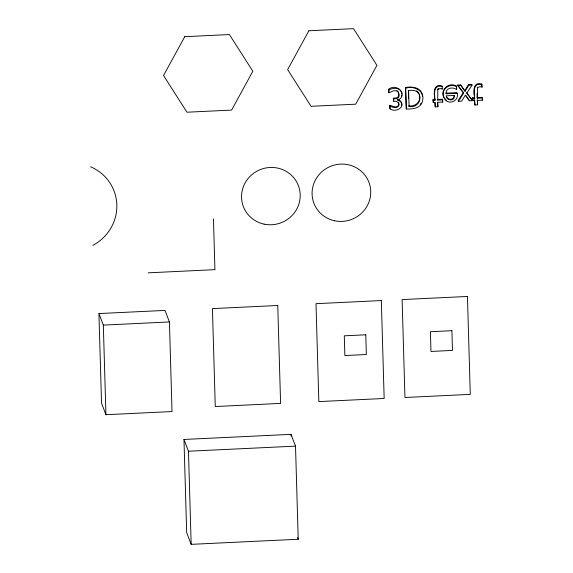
<?xml version="1.0" encoding="UTF-8"?>
<svg xmlns="http://www.w3.org/2000/svg" width="573" height="573" viewBox="0 0 573 573"><rect width="100%" height="100%" fill="white"/><g stroke="black" fill="none" stroke-linecap="round" stroke-linejoin="round"><path stroke-width="0.86" d="M401.609 105.153C402.16 102.538 400.226 99.924 397.626 99.48L397.877 100.139C408.148 104.315 396.946 113.776 390.12 108.906C387.19 101.249 396.258 110.446 398.522 105.16L398.801 103.799M454.296 95.383L453.537 97.94L452.355 98.893L450.543 99.287L448.716 99.057L446.367 96.887M434.785 99.587L432.973 99.673L433.224 100.332L435.036 100.246C433.997 94.609 432.565 83.114 442.034 85.95L442.349 88.973L440.021 88.579L437.793 89.66L437.722 100.117L442.671 99.881L442.728 102.058L437.786 102.295L437.915 106.771L435.229 106.9L434.871 102.51M474.465 97.697L472.646 97.782L472.904 98.441L474.716 98.355C473.678 92.719 472.238 81.23 481.707 84.066L482.029 87.082L479.701 86.688L477.467 87.769L477.402 98.227L482.344 97.99L482.409 100.168L477.467 100.404L477.216 99.745L477.596 104.88L474.91 105.009L474.53 99.874L474.91 105.009M401.465 96.221L401.752 95.161M464.818 90.627L468.513 84.553L471.815 84.396L472.066 85.055L466.78 93.227L472.517 100.64L469.466 100.784L465.348 95.139L461.673 101.156L458.379 101.314L458.128 100.655L463.385 92.54L457.612 85.069L460.656 84.926L465.068 91.286L468.771 85.212L468.513 84.553M420.245 104.465L421.112 103.097M458.379 101.314L463.636 93.198L463.385 92.54M396.982 90.57L398.564 92.382L398.636 96.106L397.734 97.295L396.33 97.947L393.343 98.248L393.594 98.907L396.58 98.606L397.991 97.954L398.894 96.765C399.983 93.915 397.97 90.24 394.661 90.72C391.445 90.298 387.498 96.171 388.73 89.202C397.118 82.541 408.47 95.247 397.877 100.139M389.067 92.805L388.981 89.861C392.892 87.791 399.331 87.189 401.501 91.995M405.455 87.554L405.705 88.213C414.035 85.456 425.023 90.67 422.58 100.626C421.37 108.326 412.567 109.3 406.307 108.992L405.455 87.554C412.274 85.979 422.265 87.726 422.43 96.45M457.612 85.069L457.87 85.728L460.907 85.585L465.068 91.286M468.771 85.212L472.066 85.055M481.621 86.43L482.029 87.082M456.76 89.596L456.43 86.079C448.143 81.237 438.997 91.014 444.677 98.914C448.852 105.955 460.212 100.289 456.917 92.633L445.858 93.163M457.168 93.292L446.109 93.822C445.343 87.97 452.906 86.466 456.609 89.603M393.343 98.248L393.665 101.22L396.358 101.321L398.708 102.975M477.03 93.456L477.151 97.568L482.094 97.331L482.344 97.99M432.973 99.673L433.288 102.51L435.1 102.424L435.229 106.9M472.646 97.782L472.961 100.619L474.781 100.533M389.783 105.303C391.524 107.674 396.803 108.634 398.772 105.819L399.052 104.458L398.45 102.316M419.336 95.089C421.449 101.708 415.167 106.936 408.814 105.826L409.065 106.485C418.727 108.598 423.734 96.508 416.435 90.792M148.121 272.834L214.925 269.654L213.457 218.95M98.928 313.56L165.017 310.416L169.422 321.954L172.022 411.557L105.933 414.702L101.528 403.17L98.928 313.56L103.333 325.099L105.933 414.702M103.333 325.099L169.422 321.954M183.969 439.455L291.02 434.355L295.518 446.138L298.218 539.25L191.167 544.35L186.669 532.568L183.969 439.455L188.467 451.23L191.167 544.35M188.467 451.23L295.518 446.138M481.957 84.725C472.768 81.982 473.971 92.633 474.716 98.355M442.284 86.609C433.095 83.866 434.291 94.516 435.036 100.246M456.681 86.738C449.569 82.634 440.279 89.538 443.996 97.532M446.482 100.375L444.426 98.255M466.529 92.568L472.517 100.64M457.87 85.728L463.636 93.198M465.613 95.19L469.466 100.784M418.978 93.943C417.072 90.076 412.295 90.111 408.599 90.448L409.065 106.485M482.158 99.509L482.409 100.168M477.216 87.11L477.467 87.769M477.151 97.568L477.402 98.227M460.656 84.926L460.907 85.585M442.098 88.314L442.349 88.973M438.309 88.235L438.56 88.894M442.671 99.881L442.413 99.222L437.471 99.458L437.722 100.117M442.478 101.4L442.728 102.058M437.543 89.001L437.793 89.66M437.915 106.771L437.557 102.381M397.626 99.287L397.877 99.946M388.73 89.202L388.981 89.861M389.955 105.296L390.206 105.955M297.616 537.682L298.218 539.25M401.652 92.561L401.816 93.9M481.707 84.066L481.778 86.423M477.467 100.404L477.596 104.88M472.904 98.441L472.961 100.619M456.43 86.079L456.509 88.937M433.224 100.332L433.288 102.51M408.377 90.684L408.606 98.699M405.705 88.213L406.307 108.992M393.594 98.907L393.665 101.22M390.034 105.962L390.12 108.906M291.02 434.355L291.07 436.132M90.591 166.793A44.966 43.612 -20.9 0 1 116.835 204.883A44.966 43.612 -20.9 0 1 92.869 245.366M454.611 95.426L453.787 98.599L452.613 99.544C449.819 100.798 446.31 99 446.174 95.827L454.611 95.426M184.757 36.686L163.527 75.514L186.948 112.215L231.599 110.095L252.829 71.26L229.408 34.559L184.757 36.686M308.868 30.777L287.639 69.605L311.053 106.306L355.704 104.186L376.934 65.351L353.512 28.65L308.868 30.777M277.755 305.495L212.425 308.603L215.269 406.522L280.598 403.406L277.755 305.495M381.324 300.567L315.995 303.676L318.839 401.587L384.161 398.479L381.324 300.567M467.446 296.463L402.117 299.579L404.953 397.49L470.283 394.374L467.446 296.463M365.775 334.797L344.294 335.821L344.867 355.547L366.348 354.522L365.775 334.797M451.896 330.7L430.409 331.724L430.982 351.442L452.469 350.418L451.896 330.7M264.089 224.136A29.445 28.557 -20.9 0 0 298.984 187.357A29.445 28.557 -20.9 0 0 249.556 176.849A29.445 28.557 -20.9 0 0 264.089 224.136M334.625 220.777A29.445 28.557 -20.9 0 0 369.521 183.997A29.445 28.557 -20.9 0 0 320.092 173.49A29.445 28.557 -20.9 0 0 334.625 220.777"/></g></svg>
